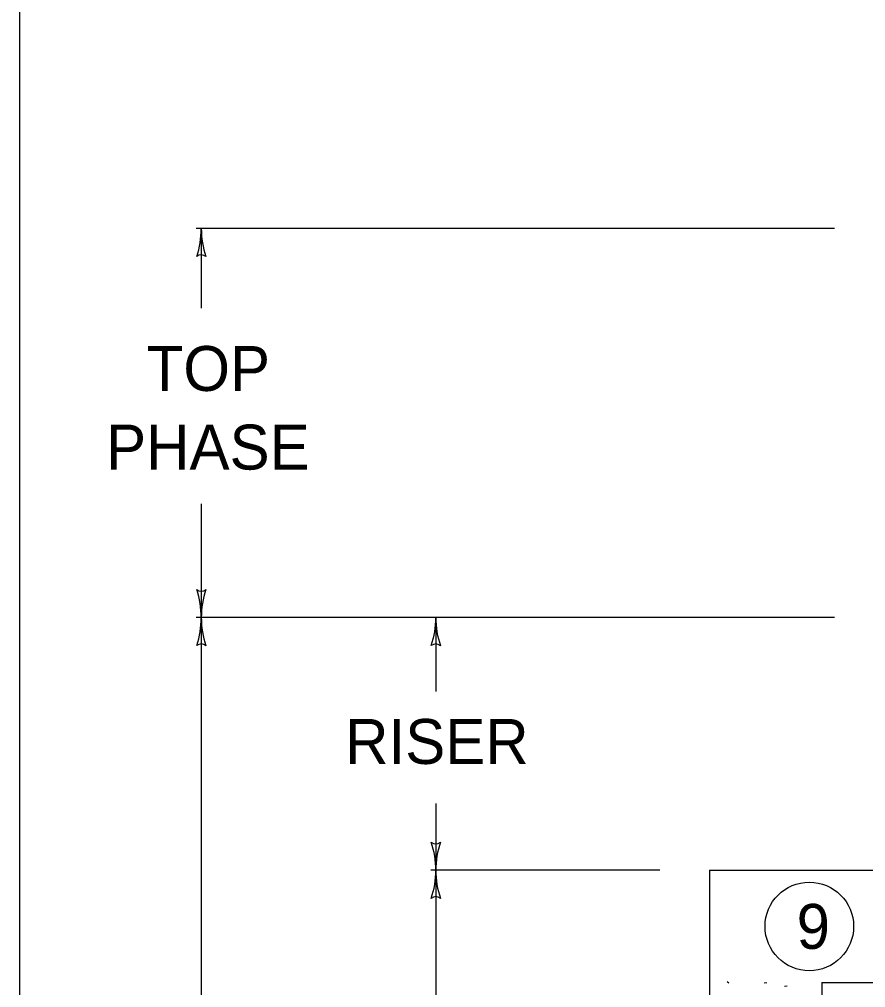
# Model space of a CAD drawing. Extents: x 997.6 to 1036.6, y 998.9 to 1022.5.
# Drawn here: x 1007 to 1010.769, y 1006.467 to 1010.778 of the extents above; entities that cross this region are included whole.
import ezdxf

# ---------------------------------------------------------------- set-up
doc = ezdxf.new("R2010")
doc.units = 0
for name, color, linetype in [('Level 1', 7, 'Continuous'), ('Level 10', 7, 'Continuous'), ('Level 11', 7, 'Continuous')]:
    doc.layers.add(name, color=color, linetype=linetype)

msp = doc.modelspace()

# ---------------------------------------------------------------- linework, layer by layer
at = {"layer": 'Level 1'}
for p, q in [((1010.6303, 1009.8468), (1007.788, 1009.8468)), ((1007.8102, 1009.8468), (1007.8102, 1009.4923)), ((1007.8102, 1008.6218), (1007.8102, 1008.1148)), ((1010.6303, 1008.1148), (1007.788, 1008.1148)), ((1007.8102, 1008.1148), (1007.8102, 1006.4052)), ((1008.8547, 1008.1148), (1008.8547, 1007.7863)), ((1008.8547, 1007.2872), (1008.8547, 1006.9898)), ((1009.8528, 1006.9898), (1008.8328, 1006.9898)), ((1008.8547, 1006.9898), (1008.8547, 1005.1053)), ((1010.0733, 1006.9898), (1010.8233, 1006.9898)), ((1010.0733, 1006.9898), (1010.0733, 1002.2502)), ((1010.5733, 1006.4898), (1011.3233, 1006.4898)), ((1010.5733, 1006.4898), (1010.5733, 1002.7398))]:
    msp.add_line(p, q, dxfattribs=at)
for points in [[(1010.159, 1006.4872), (1010.1517, 1006.4932)], [(1010.3282, 1006.4885), (1010.3163, 1006.487)], [(1010.4198, 1006.4738), (1010.4078, 1006.4723)]]:
    msp.add_lwpolyline(points, dxfattribs=at)
msp.add_circle((1010.518, 1006.7398), 0.1972, dxfattribs=at)
for centre, radius, start, end in [((1007.4193, 1009.8468), 0.3909, 341.3472, 359.9939), ((1008.2011, 1009.8468), 0.3909, 179.9878, 180), ((1008.2011, 1009.8468), 0.3909, 180, 198.6688), ((1007.8102, 1009.6982), 0.0313, 48.7746, 130.8913), ((1007.8103, 1008.2634), 0.0313, 228.7746, 310.8913), ((1007.4193, 1008.1148), 0.3909, 0, 18.6688), ((1008.2011, 1008.1148), 0.3909, 161.3472, 179.9939), ((1007.4193, 1008.1148), 0.3909, 341.3472, 359.9939), ((1007.4193, 1008.1148), 0.3909, 359.9878, 0), ((1008.2011, 1008.1148), 0.3909, 180, 198.6688), ((1008.2011, 1008.1148), 0.3909, 179.9878, 180), ((1008.4638, 1008.1148), 0.3909, 341.3472, 359.9939), ((1009.2456, 1008.1148), 0.3909, 180, 198.6688), ((1009.2456, 1008.1148), 0.3909, 179.9878, 180), ((1007.8102, 1007.9661), 0.0313, 48.7746, 130.8913), ((1008.8547, 1007.9661), 0.0313, 48.7746, 130.8913), ((1008.8548, 1007.1384), 0.0313, 228.7746, 310.8913), ((1008.4638, 1006.9898), 0.3909, 0, 18.6688), ((1009.2456, 1006.9898), 0.3909, 161.3472, 179.9939), ((1008.4638, 1006.9898), 0.3909, 341.3472, 359.9939), ((1008.4638, 1006.9898), 0.3909, 359.9878, 0), ((1009.2456, 1006.9898), 0.3909, 180, 198.6688), ((1009.2456, 1006.9898), 0.3909, 179.9878, 180), ((1008.8547, 1006.8411), 0.0313, 48.7746, 130.8913)]:
    msp.add_arc(centre, radius, start, end, dxfattribs=at)
at = {"layer": 'Level 10'}
msp.add_line((1007, 1021.5), (1007, 1000.5), dxfattribs=at)
at = {"layer": 'Level 11'}
msp.add_lwpolyline([(1007, 1000.5), (1035.5, 1000.5), (1035.5, 1021.5), (1007, 1021.5)], close=True, dxfattribs=at)

# ---------------------------------------------------------------- texts
at = {"layer": 'Level 1'}
for s, p in [('TOP', (1007.5667, 1009.1238)), ('PHASE', (1007.3863, 1008.7738)), ('RISER', (1008.4508, 1007.4633)), ('9', (1010.4613, 1006.6398))]:
    msp.add_text(s, height=0.2, dxfattribs=at).set_placement(p)

doc.saveas('drawing.dxf')
